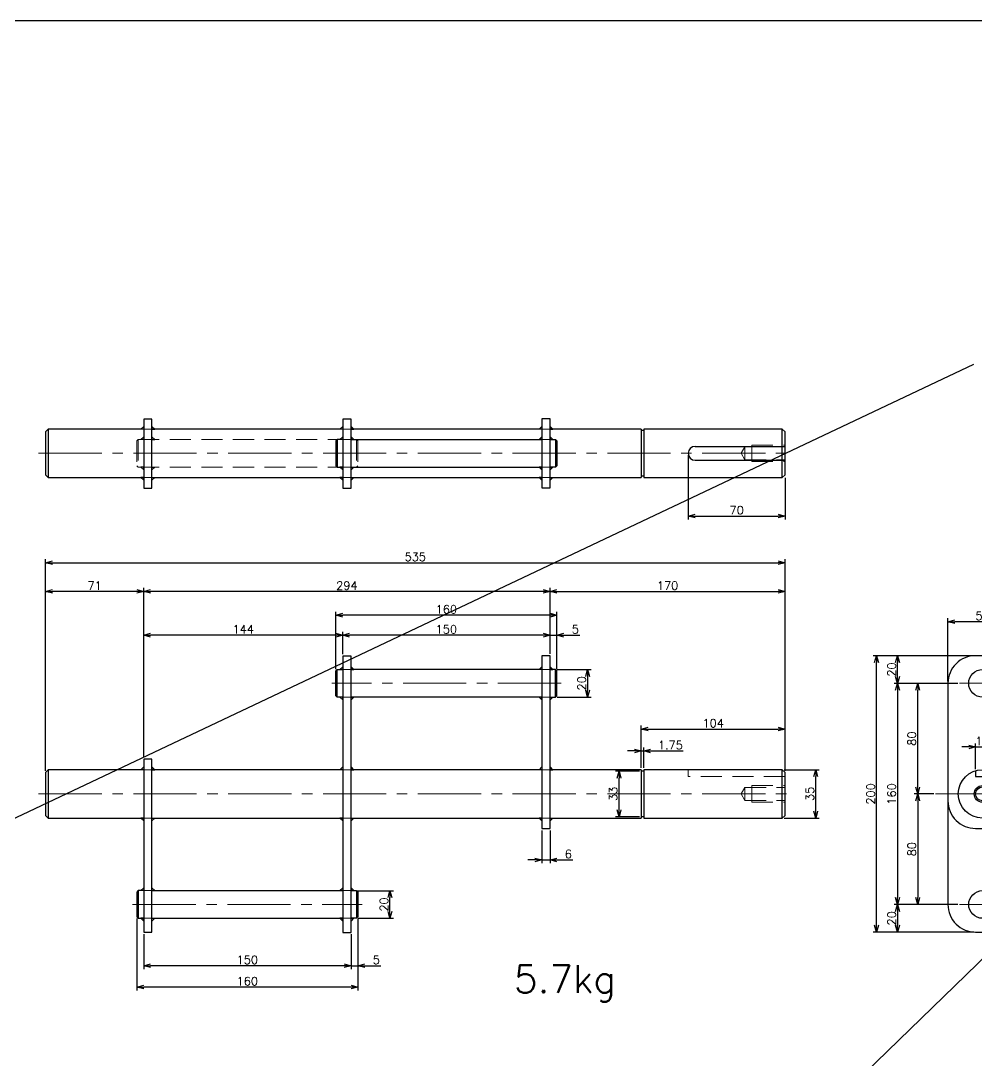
# Model space of a CAD drawing. Header units: millimetres. Extents: x 0 to 38884, y -3675 to 8056.
# Drawn here: x 9384 to 10075, y 4329 to 5081 of the extents above; entities that cross this region are included whole.
import ezdxf

# ---------------------------------------------------------------- set-up
doc = ezdxf.new("R2010")
doc.units = ezdxf.units.MM
doc.header["$LTSCALE"] = 2.4
doc.header["$PDMODE"] = 99
doc.header["$PDSIZE"] = 1
doc.linetypes.add('CENTER2', pattern=[28.575, 19.05, -3.175, 3.175, -3.175])
doc.linetypes.add('HIDDEN', pattern=[9.525, 6.35, -3.175])
for name, color, linetype, lineweight in [('04_HIDDEN', 2, 'HIDDEN', 13), ('05_CENTER', 4, 'CENTER2', 13), ('08_DIM', 3, 'Continuous', 13)]:
    doc.layers.add(name, color=color, linetype=linetype, lineweight=lineweight)
doc.styles.add('KSS_TXT', font='txt.shx', dxfattribs={"bigfont": 'extfont2.shx'})
doc.dimstyles.new('KSS_DIM', dxfattribs={"dimscale": 2, "dimtxt": 3, "dimasz": 2.5, "dimexe": 1.25, "dimexo": 0.625, "dimtad": 1, "dimdsep": 46, "dimtxsty": 'KSS_TXT', "dimblk": 'OPEN30', "dimcen": 0, "dimazin": 2, "dimtfac": 0.75, "dimtmove": 0, "dimatfit": 3, "dimldrblk": 'OPEN30', "dimfxl": 1.25, "dimtolj": 1, "dimarcsym": 0})

# ---------------------------------------------------------------- blocks, each defined once
blk = doc.blocks.new('_Open30')
at = {"color": 0, "linetype": 'ByBlock', "lineweight": -2}
for p, q in [((-1, 0.27), (0, 0)), ((0, 0), (-1, -0.27)), ((0, 0), (-1, 0))]:
    blk.add_line(p, q, dxfattribs=at)
blk = doc.blocks.new('*D649')
at = {"layer": '08_DIM', "color": 0, "lineweight": -2, "transparency": 16777216}
for p, q in [((9831.56, 4538.03), (9814.21, 4538.03)), ((9816.71, 4510.03), (9816.71, 4533.03)), ((9831.56, 4505.03), (9814.21, 4505.03))]:
    blk.add_line(p, q, dxfattribs=at)
at = {"layer": 'Defpoints', "color": 0, "transparency": 16777216}
for p in [(9816.71, 4538.03), (9832.81, 4538.03), (9832.81, 4505.03)]:
    blk.add_point(p, dxfattribs=at)
at = {"layer": '08_DIM', "color": 0, "lineweight": -2, "transparency": 16777216, "xscale": 5, "yscale": 5, "zscale": 5}
for p, rotation in [((9816.71, 4538.03), 90), ((9816.71, 4505.03), 270)]:
    blk.add_blockref('_Open30', p, dxfattribs=dict(at, rotation=rotation))
at = {"layer": '08_DIM', "color": 0, "transparency": 16777216, "insert": (9812.46, 4521.53), "char_height": 6, "attachment_point": 5, "rotation": 90, "style": 'KSS_TXT'}
blk.add_mtext('\\A1;33', dxfattribs=at)
blk = doc.blocks.new('*D650')
at = {"layer": '08_DIM', "color": 0, "lineweight": -2, "transparency": 16777216}
for p, q in [((9832.81, 4540.28), (9832.81, 4570.95)), ((9837.81, 4568.45), (9931.81, 4568.45)), ((9936.81, 4538.28), (9936.81, 4570.95))]:
    blk.add_line(p, q, dxfattribs=at)
at = {"layer": 'Defpoints', "color": 0, "transparency": 16777216}
for p in [(9936.81, 4568.45), (9832.81, 4539.03), (9936.81, 4537.03)]:
    blk.add_point(p, dxfattribs=at)
at = {"layer": '08_DIM', "color": 0, "lineweight": -2, "transparency": 16777216, "xscale": 5, "yscale": 5, "zscale": 5, "rotation": 180}
blk.add_blockref('_Open30', (9832.81, 4568.45), dxfattribs=at)
at = {"layer": '08_DIM', "color": 0, "lineweight": -2, "transparency": 16777216, "xscale": 5, "yscale": 5, "zscale": 5}
blk.add_blockref('_Open30', (9936.81, 4568.45), dxfattribs=at)
at = {"layer": '08_DIM', "color": 0, "transparency": 16777216, "insert": (9884.81, 4572.7), "char_height": 6, "attachment_point": 5, "style": 'KSS_TXT'}
blk.add_mtext('\\A1;104', dxfattribs=at)
blk = doc.blocks.new('*D651')
at = {"layer": '08_DIM', "color": 0, "lineweight": -2, "transparency": 16777216}
for p, q in [((9827.81, 4552.58), (9822.81, 4552.58)), ((9832.81, 4540.28), (9832.81, 4555.08)), ((9832.81, 4552.58), (9834.56, 4552.58)), ((9834.56, 4540.28), (9834.56, 4555.08)), ((9839.56, 4552.58), (9863.06, 4552.58))]:
    blk.add_line(p, q, dxfattribs=at)
at = {"layer": 'Defpoints', "color": 0, "transparency": 16777216}
for p in [(9834.56, 4552.58), (9832.81, 4539.03), (9834.56, 4539.03)]:
    blk.add_point(p, dxfattribs=at)
at = {"layer": '08_DIM', "color": 0, "lineweight": -2, "transparency": 16777216, "xscale": 5, "yscale": 5, "zscale": 5}
blk.add_blockref('_Open30', (9832.81, 4552.58), dxfattribs=at)
at = {"layer": '08_DIM', "color": 0, "lineweight": -2, "transparency": 16777216, "xscale": 5, "yscale": 5, "zscale": 5, "rotation": 180}
blk.add_blockref('_Open30', (9834.56, 4552.58), dxfattribs=at)
at = {"layer": '08_DIM', "color": 0, "transparency": 16777216, "insert": (9853.81, 4556.84), "char_height": 6, "attachment_point": 5, "style": 'KSS_TXT'}
blk.add_mtext('\\A1;1.75', dxfattribs=at)
blk = doc.blocks.new('*D848')
at = {"layer": '08_DIM', "color": 0, "lineweight": -2, "transparency": 16777216}
for p, q in [((9472.81, 4547.89), (9472.81, 4638.9)), ((9611.81, 4636.4), (9477.81, 4636.4)), ((9616.81, 4622.53), (9616.81, 4638.9))]:
    blk.add_line(p, q, dxfattribs=at)
at = {"layer": 'Defpoints', "color": 0, "transparency": 16777216}
for p in [(9472.81, 4636.4), (9616.81, 4621.28), (9472.81, 4546.64)]:
    blk.add_point(p, dxfattribs=at)
at = {"layer": '08_DIM', "color": 0, "lineweight": -2, "transparency": 16777216, "xscale": 5, "yscale": 5, "zscale": 5, "rotation": 180}
blk.add_blockref('_Open30', (9472.81, 4636.4), dxfattribs=at)
at = {"layer": '08_DIM', "color": 0, "lineweight": -2, "transparency": 16777216, "xscale": 5, "yscale": 5, "zscale": 5}
blk.add_blockref('_Open30', (9616.81, 4636.4), dxfattribs=at)
at = {"layer": '08_DIM', "color": 0, "transparency": 16777216, "insert": (9544.81, 4640.65), "char_height": 6, "attachment_point": 5, "style": 'KSS_TXT'}
blk.add_mtext('\\A1;144', dxfattribs=at)
blk = doc.blocks.new('*D849')
at = {"layer": '08_DIM', "color": 0, "lineweight": -2, "transparency": 16777216}
for p, q in [((9866.81, 4766.69), (9866.81, 4720.06)), ((9936.81, 4750.19), (9936.81, 4720.06)), ((9871.81, 4722.56), (9931.81, 4722.56))]:
    blk.add_line(p, q, dxfattribs=at)
at = {"layer": 'Defpoints', "color": 0, "transparency": 16777216}
for p in [(9866.81, 4767.94), (9936.81, 4751.44), (9936.81, 4722.56)]:
    blk.add_point(p, dxfattribs=at)
at = {"layer": '08_DIM', "color": 0, "lineweight": -2, "transparency": 16777216, "xscale": 5, "yscale": 5, "zscale": 5, "rotation": 180}
blk.add_blockref('_Open30', (9866.81, 4722.56), dxfattribs=at)
at = {"layer": '08_DIM', "color": 0, "lineweight": -2, "transparency": 16777216, "xscale": 5, "yscale": 5, "zscale": 5}
blk.add_blockref('_Open30', (9936.81, 4722.56), dxfattribs=at)
at = {"layer": '08_DIM', "color": 0, "transparency": 16777216, "insert": (9901.81, 4726.81), "char_height": 6, "attachment_point": 5, "style": 'KSS_TXT'}
blk.add_mtext('\\A1;70', dxfattribs=at)
blk = doc.blocks.new('*D850')
at = {"layer": '08_DIM', "color": 0, "lineweight": -2, "transparency": 16777216}
for p, q in [((9401.81, 4538.28), (9401.81, 4691.26)), ((9406.81, 4688.76), (9931.81, 4688.76)), ((9936.81, 4538.28), (9936.81, 4691.26))]:
    blk.add_line(p, q, dxfattribs=at)
at = {"layer": 'Defpoints', "color": 0, "transparency": 16777216}
for p in [(9936.81, 4688.76), (9401.81, 4537.03), (9936.81, 4537.03)]:
    blk.add_point(p, dxfattribs=at)
at = {"layer": '08_DIM', "color": 0, "lineweight": -2, "transparency": 16777216, "xscale": 5, "yscale": 5, "zscale": 5, "rotation": 180}
blk.add_blockref('_Open30', (9401.81, 4688.76), dxfattribs=at)
at = {"layer": '08_DIM', "color": 0, "lineweight": -2, "transparency": 16777216, "xscale": 5, "yscale": 5, "zscale": 5}
blk.add_blockref('_Open30', (9936.81, 4688.76), dxfattribs=at)
at = {"layer": '08_DIM', "color": 0, "transparency": 16777216, "insert": (9669.31, 4693.02), "char_height": 6, "attachment_point": 5, "style": 'KSS_TXT'}
blk.add_mtext('\\A1;535', dxfattribs=at)
blk = doc.blocks.new('*D851')
at = {"layer": '08_DIM', "color": 0, "lineweight": -2, "transparency": 16777216}
for p, q in [((9401.81, 4538.28), (9401.81, 4670.51)), ((9472.81, 4547.89), (9472.81, 4670.51)), ((9467.81, 4668.01), (9406.81, 4668.01))]:
    blk.add_line(p, q, dxfattribs=at)
at = {"layer": 'Defpoints', "color": 0, "transparency": 16777216}
for p in [(9401.81, 4668.01), (9472.81, 4546.64), (9401.81, 4537.03)]:
    blk.add_point(p, dxfattribs=at)
at = {"layer": '08_DIM', "color": 0, "lineweight": -2, "transparency": 16777216, "xscale": 5, "yscale": 5, "zscale": 5, "rotation": 180}
blk.add_blockref('_Open30', (9401.81, 4668.01), dxfattribs=at)
at = {"layer": '08_DIM', "color": 0, "lineweight": -2, "transparency": 16777216, "xscale": 5, "yscale": 5, "zscale": 5}
blk.add_blockref('_Open30', (9472.81, 4668.01), dxfattribs=at)
at = {"layer": '08_DIM', "color": 0, "transparency": 16777216, "insert": (9437.31, 4672.26), "char_height": 6, "attachment_point": 5, "style": 'KSS_TXT'}
blk.add_mtext('\\A1;71', dxfattribs=at)
blk = doc.blocks.new('*D852')
at = {"layer": '08_DIM', "color": 0, "lineweight": -2, "transparency": 16777216}
for p, q in [((9472.81, 4547.89), (9472.81, 4670.51)), ((9766.81, 4622.78), (9766.81, 4670.51)), ((9761.81, 4668.01), (9477.81, 4668.01))]:
    blk.add_line(p, q, dxfattribs=at)
at = {"layer": 'Defpoints', "color": 0, "transparency": 16777216}
for p in [(9472.81, 4668.01), (9766.81, 4621.53), (9472.81, 4546.64)]:
    blk.add_point(p, dxfattribs=at)
at = {"layer": '08_DIM', "color": 0, "lineweight": -2, "transparency": 16777216, "xscale": 5, "yscale": 5, "zscale": 5, "rotation": 180}
blk.add_blockref('_Open30', (9472.81, 4668.01), dxfattribs=at)
at = {"layer": '08_DIM', "color": 0, "lineweight": -2, "transparency": 16777216, "xscale": 5, "yscale": 5, "zscale": 5}
blk.add_blockref('_Open30', (9766.81, 4668.01), dxfattribs=at)
at = {"layer": '08_DIM', "color": 0, "transparency": 16777216, "insert": (9619.81, 4672.26), "char_height": 6, "attachment_point": 5, "style": 'KSS_TXT'}
blk.add_mtext('\\A1;294', dxfattribs=at)
blk = doc.blocks.new('*D853')
at = {"layer": '08_DIM', "color": 0, "lineweight": -2, "transparency": 16777216}
for p, q in [((9766.81, 4622.78), (9766.81, 4670.51)), ((9936.81, 4538.28), (9936.81, 4670.51)), ((9771.81, 4668.01), (9931.81, 4668.01))]:
    blk.add_line(p, q, dxfattribs=at)
at = {"layer": 'Defpoints', "color": 0, "transparency": 16777216}
for p in [(9936.81, 4668.01), (9766.81, 4621.53), (9936.81, 4537.03)]:
    blk.add_point(p, dxfattribs=at)
at = {"layer": '08_DIM', "color": 0, "lineweight": -2, "transparency": 16777216, "xscale": 5, "yscale": 5, "zscale": 5, "rotation": 180}
blk.add_blockref('_Open30', (9766.81, 4668.01), dxfattribs=at)
at = {"layer": '08_DIM', "color": 0, "lineweight": -2, "transparency": 16777216, "xscale": 5, "yscale": 5, "zscale": 5}
blk.add_blockref('_Open30', (9936.81, 4668.01), dxfattribs=at)
at = {"layer": '08_DIM', "color": 0, "transparency": 16777216, "insert": (9851.81, 4672.26), "char_height": 6, "attachment_point": 5, "style": 'KSS_TXT'}
blk.add_mtext('\\A1;170', dxfattribs=at)
blk = doc.blocks.new('*D854')
at = {"layer": '08_DIM', "color": 0, "lineweight": -2, "transparency": 16777216}
for p, q in [((9628.06, 4451.53), (9653.47, 4451.53)), ((9650.97, 4436.53), (9650.97, 4446.53)), ((9628.06, 4431.53), (9653.47, 4431.53))]:
    blk.add_line(p, q, dxfattribs=at)
at = {"layer": 'Defpoints', "color": 0, "transparency": 16777216}
for p in [(9626.81, 4451.53), (9650.97, 4451.53), (9626.81, 4431.53)]:
    blk.add_point(p, dxfattribs=at)
at = {"layer": '08_DIM', "color": 0, "lineweight": -2, "transparency": 16777216, "xscale": 5, "yscale": 5, "zscale": 5}
for p, rotation in [((9650.97, 4451.53), 90), ((9650.97, 4431.53), 270)]:
    blk.add_blockref('_Open30', p, dxfattribs=dict(at, rotation=rotation))
at = {"layer": '08_DIM', "color": 0, "transparency": 16777216, "insert": (9646.72, 4441.53), "char_height": 6, "attachment_point": 5, "rotation": 90, "style": 'KSS_TXT'}
blk.add_mtext('\\A1;20', dxfattribs=at)
blk = doc.blocks.new('*D855')
at = {"layer": '08_DIM', "color": 0, "lineweight": -2, "transparency": 16777216}
for p, q in [((9467.81, 4431.28), (9467.81, 4379.29)), ((9627.81, 4431.28), (9627.81, 4379.29)), ((9622.81, 4381.79), (9472.81, 4381.79))]:
    blk.add_line(p, q, dxfattribs=at)
at = {"layer": 'Defpoints', "color": 0, "transparency": 16777216}
for p in [(9467.81, 4432.53), (9627.81, 4432.53), (9467.81, 4381.79)]:
    blk.add_point(p, dxfattribs=at)
at = {"layer": '08_DIM', "color": 0, "lineweight": -2, "transparency": 16777216, "xscale": 5, "yscale": 5, "zscale": 5, "rotation": 180}
blk.add_blockref('_Open30', (9467.81, 4381.79), dxfattribs=at)
at = {"layer": '08_DIM', "color": 0, "lineweight": -2, "transparency": 16777216, "xscale": 5, "yscale": 5, "zscale": 5}
blk.add_blockref('_Open30', (9627.81, 4381.79), dxfattribs=at)
at = {"layer": '08_DIM', "color": 0, "transparency": 16777216, "insert": (9547.81, 4386.04), "char_height": 6, "attachment_point": 5, "style": 'KSS_TXT'}
blk.add_mtext('\\A1;160', dxfattribs=at)
blk = doc.blocks.new('*D856')
at = {"layer": '08_DIM', "color": 0, "lineweight": -2, "transparency": 16777216}
for p, q in [((9627.81, 4431.28), (9627.81, 4394.71)), ((9622.81, 4420.03), (9622.81, 4394.71)), ((9617.81, 4397.21), (9612.81, 4397.21)), ((9622.81, 4397.21), (9627.81, 4397.21)), ((9632.81, 4397.21), (9644.31, 4397.21))]:
    blk.add_line(p, q, dxfattribs=at)
at = {"layer": 'Defpoints', "color": 0, "transparency": 16777216}
for p in [(9627.81, 4432.53), (9622.81, 4421.28), (9627.81, 4397.21)]:
    blk.add_point(p, dxfattribs=at)
at = {"layer": '08_DIM', "color": 0, "lineweight": -2, "transparency": 16777216, "xscale": 5, "yscale": 5, "zscale": 5}
blk.add_blockref('_Open30', (9622.81, 4397.21), dxfattribs=at)
at = {"layer": '08_DIM', "color": 0, "lineweight": -2, "transparency": 16777216, "xscale": 5, "yscale": 5, "zscale": 5, "rotation": 180}
blk.add_blockref('_Open30', (9627.81, 4397.21), dxfattribs=at)
at = {"layer": '08_DIM', "color": 0, "transparency": 16777216, "insert": (9641.06, 4401.46), "char_height": 6, "attachment_point": 5, "style": 'KSS_TXT'}
blk.add_mtext('\\A1;5', dxfattribs=at)
blk = doc.blocks.new('*D857')
at = {"layer": '08_DIM', "color": 0, "lineweight": -2, "transparency": 16777216}
for p, q in [((9472.81, 4420.03), (9472.81, 4394.71)), ((9622.81, 4420.03), (9622.81, 4394.71)), ((9617.81, 4397.21), (9477.81, 4397.21))]:
    blk.add_line(p, q, dxfattribs=at)
at = {"layer": 'Defpoints', "color": 0, "transparency": 16777216}
for p in [(9472.81, 4421.28), (9622.81, 4421.28), (9472.81, 4397.21)]:
    blk.add_point(p, dxfattribs=at)
at = {"layer": '08_DIM', "color": 0, "lineweight": -2, "transparency": 16777216, "xscale": 5, "yscale": 5, "zscale": 5, "rotation": 180}
blk.add_blockref('_Open30', (9472.81, 4397.21), dxfattribs=at)
at = {"layer": '08_DIM', "color": 0, "lineweight": -2, "transparency": 16777216, "xscale": 5, "yscale": 5, "zscale": 5}
blk.add_blockref('_Open30', (9622.81, 4397.21), dxfattribs=at)
at = {"layer": '08_DIM', "color": 0, "transparency": 16777216, "insert": (9547.81, 4401.46), "char_height": 6, "attachment_point": 5, "style": 'KSS_TXT'}
blk.add_mtext('\\A1;150', dxfattribs=at)
blk = doc.blocks.new('*D865')
at = {"layer": '08_DIM', "color": 0, "lineweight": -2, "transparency": 16777216}
for p, q in [((10074.67, 4539.55), (10074.67, 4557.99)), ((10084.67, 4539.55), (10084.67, 4557.99)), ((10069.67, 4555.49), (10064.67, 4555.49)), ((10074.67, 4555.49), (10084.67, 4555.49)), ((10089.67, 4555.49), (10094.67, 4555.49))]:
    blk.add_line(p, q, dxfattribs=at)
at = {"layer": 'Defpoints', "color": 0, "transparency": 16777216}
for p in [(10084.67, 4555.49), (10074.67, 4538.3), (10084.67, 4538.3)]:
    blk.add_point(p, dxfattribs=at)
at = {"layer": '08_DIM', "color": 0, "lineweight": -2, "transparency": 16777216, "xscale": 5, "yscale": 5, "zscale": 5}
blk.add_blockref('_Open30', (10074.67, 4555.49), dxfattribs=at)
at = {"layer": '08_DIM', "color": 0, "lineweight": -2, "transparency": 16777216, "xscale": 5, "yscale": 5, "zscale": 5, "rotation": 180}
blk.add_blockref('_Open30', (10084.67, 4555.49), dxfattribs=at)
at = {"layer": '08_DIM', "color": 0, "transparency": 16777216, "insert": (10079.67, 4559.74), "char_height": 6, "attachment_point": 5, "style": 'KSS_TXT'}
blk.add_mtext('\\A1;10', dxfattribs=at)
blk = doc.blocks.new('*D866')
at = {"layer": '08_DIM', "color": 0, "lineweight": -2, "transparency": 16777216}
for p, q in [((10054.67, 4602.78), (10054.67, 4648.59)), ((10104.67, 4602.78), (10104.67, 4648.59)), ((10099.67, 4646.09), (10059.67, 4646.09))]:
    blk.add_line(p, q, dxfattribs=at)
at = {"layer": 'Defpoints', "color": 0, "transparency": 16777216}
for p in [(10054.67, 4646.09), (10054.67, 4601.53), (10104.67, 4601.53)]:
    blk.add_point(p, dxfattribs=at)
at = {"layer": '08_DIM', "color": 0, "lineweight": -2, "transparency": 16777216, "xscale": 5, "yscale": 5, "zscale": 5, "rotation": 180}
blk.add_blockref('_Open30', (10054.67, 4646.09), dxfattribs=at)
at = {"layer": '08_DIM', "color": 0, "lineweight": -2, "transparency": 16777216, "xscale": 5, "yscale": 5, "zscale": 5}
blk.add_blockref('_Open30', (10104.67, 4646.09), dxfattribs=at)
at = {"layer": '08_DIM', "color": 0, "transparency": 16777216, "insert": (10079.67, 4650.34), "char_height": 6, "attachment_point": 5, "style": 'KSS_TXT'}
blk.add_mtext('\\A1;50', dxfattribs=at)
blk = doc.blocks.new('*D867')
at = {"layer": '08_DIM', "color": 0, "lineweight": -2, "transparency": 16777216}
for p, q in [((10073.42, 4621.53), (10000.46, 4621.53)), ((10002.96, 4426.53), (10002.96, 4616.53)), ((10073.42, 4421.53), (10000.46, 4421.53))]:
    blk.add_line(p, q, dxfattribs=at)
at = {"layer": 'Defpoints', "color": 0, "transparency": 16777216}
for p in [(10002.96, 4621.53), (10074.67, 4621.53), (10074.67, 4421.53)]:
    blk.add_point(p, dxfattribs=at)
at = {"layer": '08_DIM', "color": 0, "lineweight": -2, "transparency": 16777216, "xscale": 5, "yscale": 5, "zscale": 5}
for p, rotation in [((10002.96, 4621.53), 90), ((10002.96, 4421.53), 270)]:
    blk.add_blockref('_Open30', p, dxfattribs=dict(at, rotation=rotation))
at = {"layer": '08_DIM', "color": 0, "transparency": 16777216, "insert": (9998.71, 4521.53), "char_height": 6, "attachment_point": 5, "rotation": 90, "style": 'KSS_TXT'}
blk.add_mtext('\\A1;200', dxfattribs=at)
blk = doc.blocks.new('*D868')
at = {"layer": '08_DIM', "color": 0, "lineweight": -2, "transparency": 16777216}
for p, q in [((10061.78, 4441.53), (10015.66, 4441.53)), ((10018.16, 4436.53), (10018.16, 4426.53)), ((10073.42, 4421.53), (10015.66, 4421.53))]:
    blk.add_line(p, q, dxfattribs=at)
at = {"layer": 'Defpoints', "color": 0, "transparency": 16777216}
for p in [(10063.03, 4441.53), (10018.16, 4421.53), (10074.67, 4421.53)]:
    blk.add_point(p, dxfattribs=at)
at = {"layer": '08_DIM', "color": 0, "lineweight": -2, "transparency": 16777216, "xscale": 5, "yscale": 5, "zscale": 5}
for p, rotation in [((10018.16, 4441.53), 90), ((10018.16, 4421.53), 270)]:
    blk.add_blockref('_Open30', p, dxfattribs=dict(at, rotation=rotation))
at = {"layer": '08_DIM', "color": 0, "transparency": 16777216, "insert": (10013.91, 4431.53), "char_height": 6, "attachment_point": 5, "rotation": 90, "style": 'KSS_TXT'}
blk.add_mtext('\\A1;20', dxfattribs=at)
blk = doc.blocks.new('*D869')
at = {"layer": '08_DIM', "color": 0, "lineweight": -2, "transparency": 16777216}
for p, q in [((10061.78, 4601.53), (10015.66, 4601.53)), ((10018.16, 4596.53), (10018.16, 4446.53)), ((10061.78, 4441.53), (10015.66, 4441.53))]:
    blk.add_line(p, q, dxfattribs=at)
at = {"layer": 'Defpoints', "color": 0, "transparency": 16777216}
for p in [(10063.03, 4601.53), (10018.16, 4441.53), (10063.03, 4441.53)]:
    blk.add_point(p, dxfattribs=at)
at = {"layer": '08_DIM', "color": 0, "lineweight": -2, "transparency": 16777216, "xscale": 5, "yscale": 5, "zscale": 5}
for p, rotation in [((10018.16, 4601.53), 90), ((10018.16, 4441.53), 270)]:
    blk.add_blockref('_Open30', p, dxfattribs=dict(at, rotation=rotation))
at = {"layer": '08_DIM', "color": 0, "transparency": 16777216, "insert": (10013.91, 4521.53), "char_height": 6, "attachment_point": 5, "rotation": 90, "style": 'KSS_TXT'}
blk.add_mtext('\\A1;160', dxfattribs=at)
blk = doc.blocks.new('*D870')
at = {"layer": '08_DIM', "color": 0, "lineweight": -2, "transparency": 16777216}
for p, q in [((10073.42, 4621.53), (10015.66, 4621.53)), ((10018.16, 4606.53), (10018.16, 4616.53)), ((10061.78, 4601.53), (10015.66, 4601.53))]:
    blk.add_line(p, q, dxfattribs=at)
at = {"layer": 'Defpoints', "color": 0, "transparency": 16777216}
for p in [(10018.16, 4621.53), (10074.67, 4621.53), (10063.03, 4601.53)]:
    blk.add_point(p, dxfattribs=at)
at = {"layer": '08_DIM', "color": 0, "lineweight": -2, "transparency": 16777216, "xscale": 5, "yscale": 5, "zscale": 5}
for p, rotation in [((10018.16, 4621.53), 90), ((10018.16, 4601.53), 270)]:
    blk.add_blockref('_Open30', p, dxfattribs=dict(at, rotation=rotation))
at = {"layer": '08_DIM', "color": 0, "transparency": 16777216, "insert": (10013.91, 4611.53), "char_height": 6, "attachment_point": 5, "rotation": 90, "style": 'KSS_TXT'}
blk.add_mtext('\\A1;20', dxfattribs=at)
blk = doc.blocks.new('*D871')
at = {"layer": '08_DIM', "color": 0, "lineweight": -2, "transparency": 16777216}
for p, q in [((10044.42, 4521.53), (10030.26, 4521.53)), ((10032.76, 4516.53), (10032.76, 4446.53)), ((10061.78, 4441.53), (10030.26, 4441.53))]:
    blk.add_line(p, q, dxfattribs=at)
at = {"layer": 'Defpoints', "color": 0, "transparency": 16777216}
for p in [(10045.67, 4521.53), (10032.76, 4441.53), (10063.03, 4441.53)]:
    blk.add_point(p, dxfattribs=at)
at = {"layer": '08_DIM', "color": 0, "lineweight": -2, "transparency": 16777216, "xscale": 5, "yscale": 5, "zscale": 5}
for p, rotation in [((10032.76, 4521.53), 90), ((10032.76, 4441.53), 270)]:
    blk.add_blockref('_Open30', p, dxfattribs=dict(at, rotation=rotation))
at = {"layer": '08_DIM', "color": 0, "transparency": 16777216, "insert": (10028.51, 4481.53), "char_height": 6, "attachment_point": 5, "rotation": 90, "style": 'KSS_TXT'}
blk.add_mtext('\\A1;80', dxfattribs=at)
blk = doc.blocks.new('*D872')
at = {"layer": '08_DIM', "color": 0, "lineweight": -2, "transparency": 16777216}
for p, q in [((10061.78, 4601.53), (10030.26, 4601.53)), ((10032.76, 4526.53), (10032.76, 4596.53)), ((10044.42, 4521.53), (10030.26, 4521.53))]:
    blk.add_line(p, q, dxfattribs=at)
at = {"layer": 'Defpoints', "color": 0, "transparency": 16777216}
for p in [(10032.76, 4601.53), (10063.03, 4601.53), (10045.67, 4521.53)]:
    blk.add_point(p, dxfattribs=at)
at = {"layer": '08_DIM', "color": 0, "lineweight": -2, "transparency": 16777216, "xscale": 5, "yscale": 5, "zscale": 5}
for p, rotation in [((10032.76, 4601.53), 90), ((10032.76, 4521.53), 270)]:
    blk.add_blockref('_Open30', p, dxfattribs=dict(at, rotation=rotation))
at = {"layer": '08_DIM', "color": 0, "transparency": 16777216, "insert": (10028.51, 4561.53), "char_height": 6, "attachment_point": 5, "rotation": 90, "style": 'KSS_TXT'}
blk.add_mtext('\\A1;80', dxfattribs=at)
blk = doc.blocks.new('*D873')
at = {"layer": '08_DIM', "color": 0, "lineweight": -2, "transparency": 16777216}
for p, q in [((9760.81, 4495.18), (9760.81, 4471.31)), ((9766.81, 4495.18), (9766.81, 4471.31)), ((9755.81, 4473.81), (9750.81, 4473.81)), ((9760.81, 4473.81), (9766.81, 4473.81)), ((9771.81, 4473.81), (9783.31, 4473.81))]:
    blk.add_line(p, q, dxfattribs=at)
at = {"layer": 'Defpoints', "color": 0, "transparency": 16777216}
for p in [(9760.81, 4496.43), (9766.81, 4496.43), (9766.81, 4473.81)]:
    blk.add_point(p, dxfattribs=at)
at = {"layer": '08_DIM', "color": 0, "lineweight": -2, "transparency": 16777216, "xscale": 5, "yscale": 5, "zscale": 5}
blk.add_blockref('_Open30', (9760.81, 4473.81), dxfattribs=at)
at = {"layer": '08_DIM', "color": 0, "lineweight": -2, "transparency": 16777216, "xscale": 5, "yscale": 5, "zscale": 5, "rotation": 180}
blk.add_blockref('_Open30', (9766.81, 4473.81), dxfattribs=at)
at = {"layer": '08_DIM', "color": 0, "transparency": 16777216, "insert": (9780.06, 4478.06), "char_height": 6, "attachment_point": 5, "style": 'KSS_TXT'}
blk.add_mtext('\\A1;6', dxfattribs=at)
blk = doc.blocks.new('*D874')
at = {"layer": '08_DIM', "color": 0, "lineweight": -2, "transparency": 16777216}
for p, q in [((9772.06, 4611.53), (9796.47, 4611.53)), ((9793.97, 4606.53), (9793.97, 4596.53)), ((9772.06, 4591.53), (9796.47, 4591.53))]:
    blk.add_line(p, q, dxfattribs=at)
at = {"layer": 'Defpoints', "color": 0, "transparency": 16777216}
for p in [(9770.81, 4611.53), (9770.81, 4591.53), (9793.97, 4591.53)]:
    blk.add_point(p, dxfattribs=at)
at = {"layer": '08_DIM', "color": 0, "lineweight": -2, "transparency": 16777216, "xscale": 5, "yscale": 5, "zscale": 5}
for p, rotation in [((9793.97, 4611.53), 90), ((9793.97, 4591.53), 270)]:
    blk.add_blockref('_Open30', p, dxfattribs=dict(at, rotation=rotation))
at = {"layer": '08_DIM', "color": 0, "transparency": 16777216, "insert": (9789.72, 4601.53), "char_height": 6, "attachment_point": 5, "rotation": 90, "style": 'KSS_TXT'}
blk.add_mtext('\\A1;20', dxfattribs=at)
blk = doc.blocks.new('*D875')
at = {"layer": '08_DIM', "color": 0, "lineweight": -2, "transparency": 16777216}
for p, q in [((9611.81, 4611.78), (9611.81, 4653.34)), ((9766.81, 4650.84), (9616.81, 4650.84)), ((9771.81, 4611.78), (9771.81, 4653.34))]:
    blk.add_line(p, q, dxfattribs=at)
at = {"layer": 'Defpoints', "color": 0, "transparency": 16777216}
for p in [(9611.81, 4650.84), (9611.81, 4610.53), (9771.81, 4610.53)]:
    blk.add_point(p, dxfattribs=at)
at = {"layer": '08_DIM', "color": 0, "lineweight": -2, "transparency": 16777216, "xscale": 5, "yscale": 5, "zscale": 5, "rotation": 180}
blk.add_blockref('_Open30', (9611.81, 4650.84), dxfattribs=at)
at = {"layer": '08_DIM', "color": 0, "lineweight": -2, "transparency": 16777216, "xscale": 5, "yscale": 5, "zscale": 5}
blk.add_blockref('_Open30', (9771.81, 4650.84), dxfattribs=at)
at = {"layer": '08_DIM', "color": 0, "transparency": 16777216, "insert": (9691.81, 4655.09), "char_height": 6, "attachment_point": 5, "style": 'KSS_TXT'}
blk.add_mtext('\\A1;160', dxfattribs=at)
blk = doc.blocks.new('*D876')
at = {"layer": '08_DIM', "color": 0, "lineweight": -2, "transparency": 16777216}
for p, q in [((9761.81, 4636.4), (9756.81, 4636.4)), ((9766.81, 4622.78), (9766.81, 4638.9)), ((9766.81, 4636.4), (9771.81, 4636.4)), ((9771.81, 4611.78), (9771.81, 4638.9)), ((9776.81, 4636.4), (9788.31, 4636.4))]:
    blk.add_line(p, q, dxfattribs=at)
at = {"layer": 'Defpoints', "color": 0, "transparency": 16777216}
for p in [(9771.81, 4636.4), (9766.81, 4621.53), (9771.81, 4610.53)]:
    blk.add_point(p, dxfattribs=at)
at = {"layer": '08_DIM', "color": 0, "lineweight": -2, "transparency": 16777216, "xscale": 5, "yscale": 5, "zscale": 5}
blk.add_blockref('_Open30', (9766.81, 4636.4), dxfattribs=at)
at = {"layer": '08_DIM', "color": 0, "lineweight": -2, "transparency": 16777216, "xscale": 5, "yscale": 5, "zscale": 5, "rotation": 180}
blk.add_blockref('_Open30', (9771.81, 4636.4), dxfattribs=at)
at = {"layer": '08_DIM', "color": 0, "transparency": 16777216, "insert": (9785.06, 4640.66), "char_height": 6, "attachment_point": 5, "style": 'KSS_TXT'}
blk.add_mtext('\\A1;5', dxfattribs=at)
blk = doc.blocks.new('*D877')
at = {"layer": '08_DIM', "color": 0, "lineweight": -2, "transparency": 16777216}
for p, q in [((9616.81, 4622.53), (9616.81, 4638.9)), ((9761.81, 4636.4), (9621.81, 4636.4)), ((9766.81, 4622.78), (9766.81, 4638.9))]:
    blk.add_line(p, q, dxfattribs=at)
at = {"layer": 'Defpoints', "color": 0, "transparency": 16777216}
for p in [(9616.81, 4636.4), (9616.81, 4621.28), (9766.81, 4621.53)]:
    blk.add_point(p, dxfattribs=at)
at = {"layer": '08_DIM', "color": 0, "lineweight": -2, "transparency": 16777216, "xscale": 5, "yscale": 5, "zscale": 5, "rotation": 180}
blk.add_blockref('_Open30', (9616.81, 4636.4), dxfattribs=at)
at = {"layer": '08_DIM', "color": 0, "lineweight": -2, "transparency": 16777216, "xscale": 5, "yscale": 5, "zscale": 5}
blk.add_blockref('_Open30', (9766.81, 4636.4), dxfattribs=at)
at = {"layer": '08_DIM', "color": 0, "transparency": 16777216, "insert": (9691.81, 4640.66), "char_height": 6, "attachment_point": 5, "style": 'KSS_TXT'}
blk.add_mtext('\\A1;150', dxfattribs=at)
blk = doc.blocks.new('*D878')
at = {"layer": '08_DIM', "color": 0, "lineweight": -2, "transparency": 16777216}
for p, q in [((9936.06, 4539.03), (9961.52, 4539.03)), ((9959.02, 4509.03), (9959.02, 4534.03)), ((9936.06, 4504.03), (9961.52, 4504.03))]:
    blk.add_line(p, q, dxfattribs=at)
at = {"layer": 'Defpoints', "color": 0, "transparency": 16777216}
for p in [(9934.81, 4539.03), (9959.02, 4539.03), (9934.81, 4504.03)]:
    blk.add_point(p, dxfattribs=at)
at = {"layer": '08_DIM', "color": 0, "lineweight": -2, "transparency": 16777216, "xscale": 5, "yscale": 5, "zscale": 5}
for p, rotation in [((9959.02, 4539.03), 90), ((9959.02, 4504.03), 270)]:
    blk.add_blockref('_Open30', p, dxfattribs=dict(at, rotation=rotation))
at = {"layer": '08_DIM', "color": 0, "transparency": 16777216, "insert": (9954.76, 4521.53), "char_height": 6, "attachment_point": 5, "rotation": 90, "style": 'KSS_TXT'}
blk.add_mtext('\\A1;35', dxfattribs=at)
blk = doc.blocks.new('A$C5BCE4C76_1')
at = {"color": 0}
for p, q in [((-5, 16.77), (-5, 12.5)), ((5, 12.5), (5, 16.77)), ((-5, 12.5), (5, 12.5))]:
    blk.add_line(p, q, dxfattribs=at)
blk.add_lwpolyline([(-5, -100), (5, -100, 0.414214), (25, -80), (25, 80, 0.414214), (5, 100), (-5, 100, 0.414214), (-25, 80), (-25, -80, 0.414214)], format="xyb", close=True, dxfattribs=at)
blk.add_lwpolyline([(-25, 0), (-25, -5, 0.414214), (-5, -25), (5, -25, 0.414214), (25, -5), (25, 0)], format="xyb", dxfattribs=at)
for centre, radius in [((0, 80), 10), ((0, 0), 17.5), ((0, 0), 6), ((0, 0), 5), ((0, -80), 10)]:
    blk.add_circle(centre, radius, dxfattribs=at)
at = {"layer": '05_CENTER'}
for p, q in [((0, 105), (0, -105)), ((-16.63, 80), (16.63, 80)), ((-34, 0), (34, 0)), ((-16.63, -80), (16.63, -80))]:
    blk.add_line(p, q, dxfattribs=at)
blk = doc.blocks.new('A$C4F32109C_1')
at = {"color": 0}
for p, q in [((-533, 17.5), (-533, -17.5)), ((-104, 17.5), (-104, -17.5)), ((-102.25, 16.5), (-104, 16.5)), ((-102.25, 17.5), (-102.25, -17.5)), ((-2, -17.5), (-2, 17.5)), ((-324, 10), (-325, 9)), ((-325, 9), (-325, -9)), ((-320, 10), (-324, 10)), ((-324, 10), (-324, -10)), ((-170, 10), (-166, 10)), ((-166, 10), (-166, -10)), ((-166, 10), (-165, 9)), ((-165, 9), (-165, -9)), ((-65, 5), (0, 5)), ((-65, -5), (0, -5)), ((-325, -9), (-324, -10)), ((-324, -10), (-320, -10)), ((-166, -10), (-170, -10)), ((-165, -9), (-166, -10)), ((-102.25, -16.5), (-104, -16.5))]:
    blk.add_line(p, q, dxfattribs=at)
for points in [[(-464, 24.75), (-464, -25.25), (-458, -25.25), (-458, 24.75)], [(-320, 24.75), (-320, -25.25), (-314, -25.25), (-314, 24.75)], [(-176, 25), (-176, -25), (-170, -25), (-170, 25)]]:
    blk.add_lwpolyline(points, close=True, dxfattribs=at)
for points in [[(-464, 17.5), (-533, 17.5), (-535, 15.5), (-535, -15.5), (-533, -17.5), (-464, -17.5)], [(-320, 17.5), (-458, 17.5)], [(-401.6, 17.5), (-458, 17.5)], [(-176, 17.5), (-314, 17.5)], [(-104, 17.5), (-170, 17.5)], [(-102.25, -17.5), (-2, -17.5), (0, -15.5), (0, 15.5), (-2, 17.5), (-102.25, 17.5)], [(-314, 10), (-176, 10)], [(-314, -10), (-176, -10)], [(-458, -17.5), (-401.6, -17.5)], [(-458, -17.5), (-320, -17.5)], [(-314, -17.5), (-176, -17.5)], [(-170, -17.5), (-104, -17.5)]]:
    blk.add_lwpolyline(points, dxfattribs=at)
at = {"color": 3}
for points in [[(-464, 17.5), (-466, 17.5), (-466, 17.5), (-464, 19.5)], [(-458, 17.5), (-456, 17.5), (-456, 17.5), (-458, 19.5)], [(-320, 17.5), (-322, 17.5), (-322, 17.5), (-320, 19.5)], [(-314, 17.5), (-312, 17.5), (-312, 17.5), (-314, 19.5)], [(-176, 17.5), (-178, 17.5), (-178, 17.5), (-176, 19.5)], [(-170, 17.5), (-168, 17.5), (-168, 17.5), (-170, 19.5)], [(-464, 10), (-466, 10), (-466, 10), (-464, 12)], [(-458, 10), (-456, 10), (-456, 10), (-458, 12)], [(-320, 10), (-322, 10), (-322, 10), (-320, 12)], [(-314, 10), (-312, 10), (-312, 10), (-314, 12)], [(-176, 10), (-178, 10), (-178, 10), (-176, 12)], [(-170, 10), (-168, 10), (-168, 10), (-170, 12)], [(-464, -10), (-466, -10), (-466, -10), (-464, -12)], [(-458, -10), (-456, -10), (-456, -10), (-458, -12)], [(-320, -10), (-322, -10), (-322, -10), (-320, -12)], [(-314, -10), (-312, -10), (-312, -10), (-314, -12)], [(-176, -10), (-178, -10), (-178, -10), (-176, -12)], [(-170, -10), (-168, -10), (-168, -10), (-170, -12)], [(-464, -17.5), (-466, -17.5), (-466, -17.5), (-464, -19.5)], [(-458, -17.5), (-456, -17.5), (-456, -17.5), (-458, -19.5)], [(-320, -17.5), (-322, -17.5), (-322, -17.5), (-320, -19.5)], [(-314, -17.5), (-312, -17.5), (-312, -17.5), (-314, -19.5)], [(-176, -17.5), (-178, -17.5), (-178, -17.5), (-176, -19.5)], [(-170, -17.5), (-168, -17.5), (-168, -17.5), (-170, -19.5)]]:
    blk.add_lwpolyline(points, close=True, dxfattribs=at)
at = {"color": 0}
blk.add_arc((-65, 0), 5, 90, 270, dxfattribs=at)
at = {"layer": '04_HIDDEN'}
for p, q in [((-464, 17.5), (-458, 17.5)), ((-320, 17.5), (-314, 17.5)), ((-176, 17.5), (-170, 17.5)), ((-170, 17.5), (-176, 17.5)), ((-468, 10), (-469, 9)), ((-469, 9), (-469, -9)), ((-468, 10), (-468, -10)), ((-310, 10), (-310, -10)), ((-310, 10), (-309, 9)), ((-309, 9), (-309, -9)), ((-170, 10), (-176, 10)), ((-29, 4.75), (-31.74, 0)), ((-31.74, 0), (-29, -4.75)), ((-29, -4.75), (-29, 4.75)), ((-29, 4.75), (0, 4.75)), ((-24, 6), (0, 6)), ((-24, -6), (-24, 6)), ((-29, -4.75), (0, -4.75)), ((-24, -6), (0, -6)), ((-469, -9), (-468, -10)), ((-309, -9), (-310, -10)), ((-170, -10), (-176, -10)), ((-464, -17.5), (-458, -17.5)), ((-320, -17.5), (-314, -17.5)), ((-176, -17.5), (-170, -17.5)), ((-170, -17.5), (-176, -17.5))]:
    blk.add_line(p, q, dxfattribs=at)
for points in [[(-468, 10), (-310, 10)], [(-458, 10), (-464, 10)], [(-320, 10), (-314, 10)], [(-176, 10), (-170, 10)], [(-468, -10), (-310, -10)], [(-458, -10), (-464, -10)], [(-320, -10), (-314, -10)], [(-176, -10), (-170, -10)]]:
    blk.add_lwpolyline(points, dxfattribs=at)
at = {"layer": '05_CENTER'}
blk.add_line((-540, 0), (5, 0), dxfattribs=at)
blk = doc.blocks.new('A$C115E53E3_1')
at = {"color": 0}
for p, q in [((-325, 89), (-324, 90)), ((-325, 71), (-325, 89)), ((-324, 70), (-324, 90)), ((-324, 90), (-320.5, 90)), ((-176, 90), (-314.5, 90)), ((-166, 90), (-170, 90)), ((-166, 70), (-166, 90)), ((-165, 89), (-166, 90)), ((-165, 71), (-165, 89)), ((-324, 70), (-325, 71)), ((-320.5, 70), (-324, 70)), ((-176, 70), (-314.5, 70)), ((-170, 70), (-166, 70)), ((-166, 70), (-165, 71)), ((-533, 17.5), (-533, -17.5)), ((-104, 17.5), (-104, -17.5)), ((-102.25, 16.5), (-104, 16.5)), ((-102.25, 17.5), (-102.25, -17.5)), ((-2, -17.5), (-2, 17.5)), ((-102.25, -16.5), (-104, -16.5)), ((-468, -70), (-469, -71)), ((-469, -71), (-469, -89)), ((-464, -70), (-468, -70)), ((-468, -70), (-468, -90)), ((-458, -70), (-319.5, -70)), ((-313.5, -70), (-310, -70)), ((-310, -70), (-310, -90)), ((-310, -70), (-309, -71)), ((-309, -71), (-309, -89)), ((-469, -89), (-468, -90)), ((-468, -90), (-464, -90)), ((-458, -90), (-319.5, -90)), ((-310, -90), (-313.5, -90)), ((-309, -89), (-310, -90))]:
    blk.add_line(p, q, dxfattribs=at)
for points in [[(-314, -100.25), (-314, 99.75), (-320, 99.75), (-320, -100.25)], [(-176, 100), (-176, -25.11), (-170, -25.11), (-170, 100)], [(-458, -100), (-458, 25.11), (-464, 25.11), (-464, -100)]]:
    blk.add_lwpolyline(points, close=True, dxfattribs=at)
at = {"color": 3}
for points in [[(-320, 90), (-322, 90), (-322, 90), (-320, 92)], [(-314, 90), (-312, 90), (-312, 90), (-314, 92)], [(-176, 90), (-178, 90), (-178, 90), (-176, 92)], [(-170, 90), (-168, 90), (-168, 90), (-170, 92)], [(-320, 70), (-322, 70), (-322, 70), (-320, 68)], [(-314, 70), (-312, 70), (-312, 70), (-314, 68)], [(-176, 70), (-178, 70), (-178, 70), (-176, 68)], [(-170, 70), (-168, 70), (-168, 70), (-170, 68)], [(-464, 17.5), (-466, 17.5), (-466, 17.5), (-464, 19.5)], [(-458, 17.5), (-456, 17.5), (-456, 17.5), (-458, 19.5)], [(-320, 17.5), (-322, 17.5), (-322, 17.5), (-320, 19.5)], [(-314, 17.5), (-312, 17.5), (-312, 17.5), (-314, 19.5)], [(-176, 17.5), (-178, 17.5), (-178, 17.5), (-176, 19.5)], [(-170, 17.5), (-168, 17.5), (-168, 17.5), (-170, 19.5)], [(-464, -17.5), (-466, -17.5), (-466, -17.5), (-464, -19.5)], [(-458, -17.5), (-456, -17.5), (-456, -17.5), (-458, -19.5)], [(-320, -17.5), (-322, -17.5), (-322, -17.5), (-320, -19.5)], [(-314, -17.5), (-312, -17.5), (-312, -17.5), (-314, -19.5)], [(-176, -17.5), (-178, -17.5), (-178, -17.5), (-176, -19.5)], [(-170, -17.5), (-168, -17.5), (-168, -17.5), (-170, -19.5)], [(-464, -70), (-466, -70), (-466, -70), (-464, -68)], [(-458, -70), (-456, -70), (-456, -70), (-458, -68)], [(-320, -70), (-322, -70), (-322, -70), (-320, -68)], [(-314, -70), (-312, -70), (-312, -70), (-314, -68)], [(-464, -90), (-466, -90), (-466, -90), (-464, -92)], [(-458, -90), (-456, -90), (-456, -90), (-458, -92)], [(-320, -90), (-322, -90), (-322, -90), (-320, -92)], [(-314, -90), (-312, -90), (-312, -90), (-314, -92)]]:
    blk.add_lwpolyline(points, close=True, dxfattribs=at)
at = {"color": 0}
for points in [[(-464.5, 17.5), (-533, 17.5), (-535, 15.5), (-535, -15.5), (-533, -17.5), (-464.5, -17.5)], [(-320, 17.5), (-458.5, 17.5)], [(-175.5, 17.5), (-314, 17.5)], [(-104, 17.5), (-169.5, 17.5)], [(-102.25, -17.5), (-2, -17.5), (0, -15.5), (0, 15.5), (-2, 17.5), (-102.25, 17.5)], [(-458.5, -17.5), (-320, -17.5)], [(-314, -17.5), (-175.5, -17.5)], [(-169.5, -17.5), (-104, -17.5)]]:
    blk.add_lwpolyline(points, dxfattribs=at)
at = {"layer": '04_HIDDEN'}
for p, q in [((-458, 17.5), (-464, 17.5)), ((-464, 17.5), (-458, 17.5)), ((-320, 17.5), (-314, 17.5)), ((-176, 17.5), (-170, 17.5)), ((-170, 17.5), (-176, 17.5)), ((-70, 12.5), (-70, 17.5)), ((0, 12.5), (-70, 12.5)), ((-29, 4.75), (-31.74, 0)), ((-31.74, 0), (-29, -4.75)), ((-29, -4.75), (-29, 4.75)), ((-29, 4.75), (0, 4.75)), ((-24, 6), (0, 6)), ((-24, -6), (-24, 6)), ((-29, -4.75), (0, -4.75)), ((-24, -6), (0, -6)), ((-458, -17.5), (-464, -17.5)), ((-464, -17.5), (-458, -17.5)), ((-320, -17.5), (-314, -17.5)), ((-176, -17.5), (-170, -17.5)), ((-170, -17.5), (-176, -17.5))]:
    blk.add_line(p, q, dxfattribs=at)
for points in [[(-314, 90), (-320, 90)], [(-170, 90), (-176, 90)], [(-314, 70), (-320, 70)], [(-170, 70), (-176, 70)], [(-464, -70), (-458, -70)], [(-320, -70), (-314, -70)], [(-464, -90), (-458, -90)], [(-320, -90), (-314, -90)]]:
    blk.add_lwpolyline(points, dxfattribs=at)
at = {"layer": '05_CENTER'}
for p, q in [((-162, 80), (-328, 80)), ((-540, 0), (5, 0)), ((-472, -80), (-306, -80))]:
    blk.add_line(p, q, dxfattribs=at)
at = {"layer": '08_DIM'}
blk.add_line((0, 15.5), (0, -15.5), dxfattribs=at)

msp = doc.modelspace()

# ---------------------------------------------------------------- linework, layer by layer
at = {"color": 3}
for p, q in [((10779.6661, 5080.8615), (8783.1474, 3145.3143)), ((10073.1791, 4832.1404), (9167.3965, 4403.5096))]:
    msp.add_line(p, q, dxfattribs=at)
msp.add_lwpolyline([(8783.1474, 3145.3143), (10779.6661, 3145.3143), (10779.6661, 5080.8615), (8783.1474, 5080.8615)], close=True, dxfattribs=at)

# ---------------------------------------------------------------- block references
for name, p in [('A$C4F32109C_1', (9936.8074, 4767.9424)), ('A$C5BCE4C76_1', (10079.6657, 4521.5343)), ('A$C115E53E3_1', (9936.8074, 4521.5343))]:
    msp.add_blockref(name, p)

# ---------------------------------------------------------------- texts
at = {"color": 1, "style": 'KSS_TXT'}
msp.add_text('5.7kg', height=20, dxfattribs=at).set_placement((9740.6512, 4377.7218))

# ---------------------------------------------------------------- dimensions: what is measured, and where the dimension line sits
at = {"layer": '08_DIM'}
for base, p1, p2, picture, middle in [((9936.8074, 4722.5591), (9866.8074, 4767.9424), (9936.8074, 4751.4424), '*D849', (9901.8074, 4726.8091)), ((9936.8074, 4688.7634), (9401.8074, 4537.0343), (9936.8074, 4537.0343), '*D850', (9669.3074, 4693.0217)), ((10054.6657, 4646.0907), (10104.6657, 4601.5343), (10054.6657, 4601.5343), '*D866', (10079.6657, 4650.3449)), ((9936.8074, 4568.4502), (9832.8074, 4539.0343), (9936.8074, 4537.0343), '*D650', (9884.8074, 4572.7002)), ((9834.5574, 4552.5836), (9832.8074, 4539.0343), (9834.5574, 4539.0343), '*D651', (9853.8074, 4556.8378)), ((10084.6657, 4555.4873), (10074.6657, 4538.3048), (10084.6657, 4538.3048), '*D865', (10079.6657, 4559.7373))]:
    dim = msp.add_linear_dim(base=base, p1=p1, p2=p2, dimstyle='KSS_DIM', override={"dimscale": 2, "dimarcsym": 1}, dxfattribs=at)
    dim.commit()
    dim.dimension.update_dxf_attribs({"geometry": picture, "text_midpoint": middle})
at = {"layer": '08_DIM', "color": 1}
for base, p1, p2, picture, middle in [((9401.8074, 4668.0068), (9472.807, 4546.6401), (9401.8074, 4537.0343), '*D851', (9437.3072, 4672.2568)), ((9472.807, 4668.0068), (9766.807, 4621.5343), (9472.807, 4546.6401), '*D852', (9619.807, 4672.2568)), ((9936.8074, 4668.0068), (9766.807, 4621.5343), (9936.8074, 4537.0343), '*D853', (9851.8072, 4672.2568)), ((9611.807, 4650.8423), (9771.807, 4610.5343), (9611.807, 4610.5343), '*D875', (9691.807, 4655.0923)), ((9472.807, 4636.4044), (9616.807, 4621.2802), (9472.807, 4546.6401), '*D848', (9544.807, 4640.6544)), ((9616.807, 4636.4044), (9766.807, 4621.5343), (9616.807, 4621.2802), '*D877', (9691.807, 4640.6585)), ((9771.807, 4636.4044), (9766.807, 4621.5343), (9771.807, 4610.5343), '*D876', (9785.057, 4640.6585)), ((9766.807, 4473.8129), (9760.807, 4496.4285), (9766.807, 4496.4285), '*D873', (9780.057, 4478.0629)), ((9467.807, 4381.7875), (9627.807, 4432.5343), (9467.807, 4432.5343), '*D855', (9547.807, 4386.0375)), ((9627.807, 4397.2064), (9622.807, 4421.2802), (9627.807, 4432.5343), '*D856', (9641.057, 4401.4606)), ((9472.807, 4397.2064), (9622.807, 4421.2802), (9472.807, 4421.2802), '*D857', (9547.807, 4401.4606))]:
    dim = msp.add_linear_dim(base=base, p1=p1, p2=p2, dimstyle='KSS_DIM', override={"dimscale": 2, "dimarcsym": 1}, dxfattribs=at)
    dim.commit()
    dim.dimension.update_dxf_attribs({"geometry": picture, "text_midpoint": middle})
at = {"layer": '08_DIM'}
for base, p1, p2, picture, middle in [((10002.9601, 4621.5343), (10074.6657, 4421.5343), (10074.6657, 4621.5343), '*D867', (9998.7101, 4521.5343)), ((10018.1638, 4621.5343), (10063.0346, 4601.5343), (10074.6657, 4621.5343), '*D870', (10013.9138, 4611.5343)), ((10018.1638, 4441.5343), (10063.0346, 4601.5343), (10063.0346, 4441.5343), '*D869', (10013.9138, 4521.5343)), ((10032.7609, 4601.5343), (10045.6657, 4521.5343), (10063.0346, 4601.5343), '*D872', (10028.5109, 4561.5343)), ((9816.7061, 4538.0343), (9832.8074, 4505.0343), (9832.8074, 4538.0343), '*D649', (9812.4561, 4521.5343)), ((9959.0157, 4539.0343), (9934.8074, 4504.0343), (9934.8074, 4539.0343), '*D878', (9954.7615, 4521.5343)), ((10032.7609, 4441.5343), (10045.6657, 4521.5343), (10063.0346, 4441.5343), '*D871', (10028.5109, 4481.5343)), ((10018.1638, 4421.5343), (10063.0346, 4441.5343), (10074.6657, 4421.5343), '*D868', (10013.9138, 4431.5343))]:
    dim = msp.add_linear_dim(base=base, p1=p1, p2=p2, angle=90, dimstyle='KSS_DIM', override={"dimscale": 2, "dimarcsym": 1}, dxfattribs=at)
    dim.commit()
    dim.dimension.update_dxf_attribs({"geometry": picture, "text_midpoint": middle})
at = {"layer": '08_DIM', "color": 1}
for base, p1, p2, picture, middle in [((9793.974, 4591.5343), (9770.807, 4611.5343), (9770.807, 4591.5343), '*D874', (9789.724, 4601.5343)), ((9650.9717, 4451.5343), (9626.807, 4431.5343), (9626.807, 4451.5343), '*D854', (9646.7217, 4441.5343))]:
    dim = msp.add_linear_dim(base=base, p1=p1, p2=p2, angle=90, dimstyle='KSS_DIM', override={"dimscale": 2, "dimarcsym": 1}, dxfattribs=at)
    dim.commit()
    dim.dimension.update_dxf_attribs({"geometry": picture, "text_midpoint": middle})

doc.saveas('drawing.dxf')
